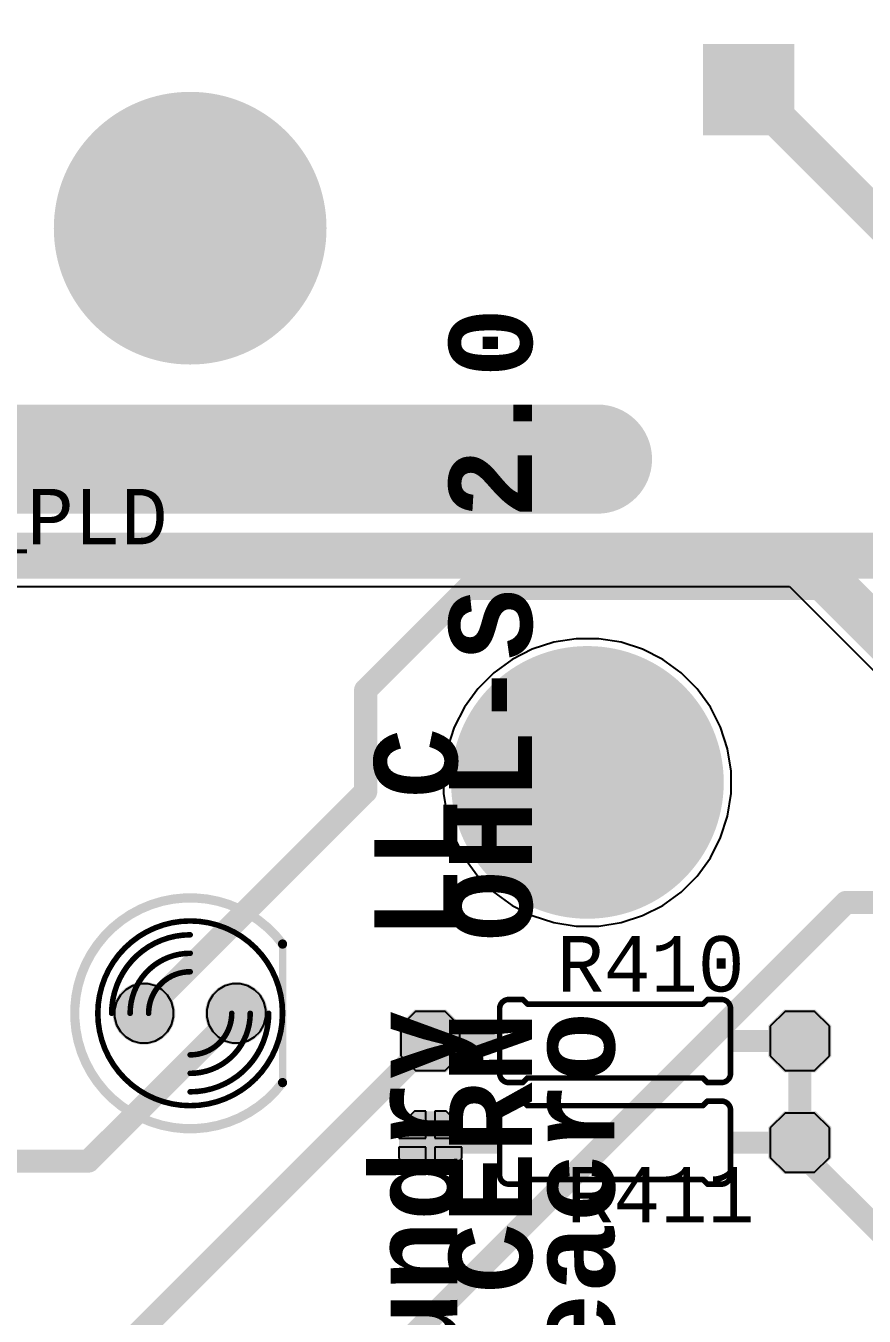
# Model space of a CAD drawing. Header units: inches. Extents: x -0.01 to 8.25, y -0.01 to 4.91.
# Drawn here: x 2.442 to 3.35, y 1.672 to 3.069 of the extents above; entities that cross this region are included whole.
import ezdxf

# ---------------------------------------------------------------- set-up
doc = ezdxf.new("R2010")
doc.units = ezdxf.units.IN
doc.header["$MEASUREMENT"] = 0
for name, color, linetype in [('Bottom Courtyard', 56, 'Continuous'), ('Bottom Layer', 5, 'Continuous'), ('Bottom Solder', 6, 'Continuous'), ('Multi-Layer', 9, 'Continuous'), ('Pad Holes', 156, 'Continuous'), ('Top Layer', 1, 'Continuous'), ('Top Overlay', 2, 'Continuous'), ('Top Solder', 216, 'Continuous')]:
    doc.layers.add(name, color=color, linetype=linetype)
doc.styles.add('Consolas', font='', dxfattribs={"height": 0.2})
doc.styles.add('Consolas_Bold', font='', dxfattribs={"height": 0.2})
doc.styles.get('Consolas').set_extended_font_data('Consolas')
doc.styles.get('Consolas_Bold').set_extended_font_data('Consolas', bold=True)

# ---------------------------------------------------------------- blocks, each defined once
blk = doc.blocks.new('0207_10___C______5')
at = {"layer": 'Bottom Layer'}
for points in [[(-0.188, 0.024), (-0.212, 0.024), (-0.224, 0.012), (-0.224, -0.012), (-0.212, -0.024), (-0.188, -0.024), (-0.176, -0.012), (-0.176, 0.012)], [(0.212, 0.024), (0.188, 0.024), (0.176, 0.012), (0.176, -0.012), (0.188, -0.024), (0.212, -0.024), (0.224, -0.012), (0.224, 0.012)]]:
    blk.add_hatch(color=5, dxfattribs=at).paths.add_polyline_path(points)
at = {"layer": 'Bottom Solder'}
for points in [[(-0.183, 0.034), (-0.217, 0.034), (-0.234, 0.017), (-0.234, -0.017), (-0.217, -0.034), (-0.183, -0.034), (-0.166, -0.017), (-0.166, 0.017)], [(0.217, 0.034), (0.183, 0.034), (0.166, 0.017), (0.166, -0.017), (0.183, -0.034), (0.217, -0.034), (0.234, -0.017), (0.234, 0.017)]]:
    blk.add_hatch(color=6, dxfattribs=at).paths.add_polyline_path(points)
at = {"layer": 'Multi-Layer'}
for points in [[(-0.188, 0.024), (-0.212, 0.024), (-0.224, 0.012), (-0.224, -0.012), (-0.212, -0.024), (-0.188, -0.024), (-0.176, -0.012), (-0.176, 0.012)], [(0.212, 0.024), (0.188, 0.024), (0.176, 0.012), (0.176, -0.012), (0.188, -0.024), (0.212, -0.024), (0.224, -0.012), (0.224, 0.012)]]:
    blk.add_hatch(color=9, dxfattribs=at).paths.add_polyline_path(points)
at = {"layer": 'Pad Holes'}
h = blk.add_hatch(color=7, dxfattribs=at)
edge = h.paths.add_edge_path()
edge.add_arc((-0.2, 0), 0.016, 0, 360)
h = blk.add_hatch(color=7, dxfattribs=at)
edge = h.paths.add_edge_path()
edge.add_arc((0.2, 0), 0.016, 0, 360)
at = {"layer": 'Top Layer'}
for points in [[(-0.188, 0.024), (-0.212, 0.024), (-0.224, 0.012), (-0.224, -0.012), (-0.212, -0.024), (-0.188, -0.024), (-0.176, -0.012), (-0.176, 0.012)], [(0.212, 0.024), (0.188, 0.024), (0.176, 0.012), (0.176, -0.012), (0.188, -0.024), (0.212, -0.024), (0.224, -0.012), (0.224, 0.012)]]:
    blk.add_hatch(color=1, dxfattribs=at).paths.add_polyline_path(points)
at = {"layer": 'Top Overlay'}
for points in [[(-0.159, -0.012), (-0.125, -0.012), (-0.125, 0.012), (-0.159, 0.012)], [(0.125, -0.012), (0.159, -0.012), (0.159, 0.012), (0.125, 0.012)]]:
    blk.add_hatch(color=2, dxfattribs=at).paths.add_polyline_path(points)
at = {"layer": 'Top Solder'}
for points in [[(-0.183, 0.034), (-0.217, 0.034), (-0.234, 0.017), (-0.234, -0.017), (-0.217, -0.034), (-0.183, -0.034), (-0.166, -0.017), (-0.166, 0.017)], [(0.217, 0.034), (0.183, 0.034), (0.166, 0.017), (0.166, -0.017), (0.183, -0.034), (0.217, -0.034), (0.234, -0.017), (0.234, 0.017)]]:
    blk.add_hatch(color=216, dxfattribs=at).paths.add_polyline_path(points)
at = {"layer": 'Bottom Courtyard'}
for points in [[(-0.2, 0, 0.024, 0.024, 0), (-0.16, 0, 0.024, 0.024, 0)], [(0.16, 0, 0.024, 0.024, 0), (0.2, 0, 0.024, 0.024, 0)]]:
    blk.add_lwpolyline(points, format="xyseb", dxfattribs=at)
for points in [[(-0.206, 0, 0.012, 0.012, 1), (-0.194, 0, 0.012, 0.012, 1)], [(-0.166, 0, 0.012, 0.012, 1), (-0.154, 0, 0.012, 0.012, 1)], [(0.154, 0, 0.012, 0.012, 1), (0.166, 0, 0.012, 0.012, 1)], [(0.194, 0, 0.012, 0.012, 1), (0.206, 0, 0.012, 0.012, 1)]]:
    blk.add_lwpolyline(points, format="xyseb", close=True, dxfattribs=at)
at = {"layer": 'Top Overlay'}
for points in [[(-0.125, 0.035, 0.006, 0.006, -0.414214), (-0.115, 0.045, 0.006, 0.006, 0)], [(-0.115, 0.045, 0.006, 0.006, 0), (-0.1, 0.045, 0.006, 0.006, 0)], [(-0.1, 0.045, 0.006, 0.006, 0), (-0.095, 0.04, 0.006, 0.006, 0)], [(-0.095, 0.04, 0.006, 0.006, 0), (0.095, 0.04, 0.006, 0.006, 0)], [(0.095, 0.04, 0.006, 0.006, 0), (0.1, 0.045, 0.006, 0.006, 0)], [(0.1, 0.045, 0.006, 0.006, 0), (0.115, 0.045, 0.006, 0.006, 0)], [(0.115, 0.045, 0.006, 0.006, -0.414214), (0.125, 0.035, 0.006, 0.006, 0)], [(-0.125, -0.035, 0.006, 0.006, 0), (-0.125, 0.035, 0.006, 0.006, 0)], [(0.125, -0.035, 0.006, 0.006, 0), (0.125, 0.035, 0.006, 0.006, 0)], [(-0.115, -0.045, 0.006, 0.006, -0.414214), (-0.125, -0.035, 0.006, 0.006, 0)], [(-0.1, -0.045, 0.006, 0.006, 0), (-0.095, -0.04, 0.006, 0.006, 0)], [(-0.095, -0.04, 0.006, 0.006, 0), (0.095, -0.04, 0.006, 0.006, 0)], [(0.095, -0.04, 0.006, 0.006, 0), (0.1, -0.045, 0.006, 0.006, 0)], [(0.125, -0.035, 0.006, 0.006, -0.414214), (0.115, -0.045, 0.006, 0.006, 0)], [(-0.115, -0.045, 0.006, 0.006, 0), (-0.1, -0.045, 0.006, 0.006, 0)], [(0.1, -0.045, 0.006, 0.006, 0), (0.115, -0.045, 0.006, 0.006, 0)]]:
    blk.add_lwpolyline(points, format="xyseb", dxfattribs=at)
for points in [[(-0.1165, 0.045, 0.003, 0.003, 1), (-0.1135, 0.045, 0.003, 0.003, 1)], [(-0.1165, 0.045, 0.003, 0.003, 1), (-0.1135, 0.045, 0.003, 0.003, 1)], [(-0.1015, 0.045, 0.003, 0.003, 1), (-0.0985, 0.045, 0.003, 0.003, 1)], [(-0.1015, 0.045, 0.003, 0.003, 1), (-0.0985, 0.045, 0.003, 0.003, 1)], [(-0.0965, 0.04, 0.003, 0.003, 1), (-0.0935, 0.04, 0.003, 0.003, 1)], [(-0.0965, 0.04, 0.003, 0.003, 1), (-0.0935, 0.04, 0.003, 0.003, 1)], [(0.0935, 0.04, 0.003, 0.003, 1), (0.0965, 0.04, 0.003, 0.003, 1)], [(0.0935, 0.04, 0.003, 0.003, 1), (0.0965, 0.04, 0.003, 0.003, 1)], [(0.0985, 0.045, 0.003, 0.003, 1), (0.1015, 0.045, 0.003, 0.003, 1)], [(0.0985, 0.045, 0.003, 0.003, 1), (0.1015, 0.045, 0.003, 0.003, 1)], [(0.1135, 0.045, 0.003, 0.003, 1), (0.1165, 0.045, 0.003, 0.003, 1)], [(0.1135, 0.045, 0.003, 0.003, 1), (0.1165, 0.045, 0.003, 0.003, 1)], [(-0.1265, 0.035, 0.003, 0.003, 1), (-0.1235, 0.035, 0.003, 0.003, 1)], [(-0.1265, 0.035, 0.003, 0.003, 1), (-0.1235, 0.035, 0.003, 0.003, 1)], [(0.1235, 0.035, 0.003, 0.003, 1), (0.1265, 0.035, 0.003, 0.003, 1)], [(0.1235, 0.035, 0.003, 0.003, 1), (0.1265, 0.035, 0.003, 0.003, 1)], [(-0.1265, -0.035, 0.003, 0.003, 1), (-0.1235, -0.035, 0.003, 0.003, 1)], [(-0.1265, -0.035, 0.003, 0.003, 1), (-0.1235, -0.035, 0.003, 0.003, 1)], [(-0.0965, -0.04, 0.003, 0.003, 1), (-0.0935, -0.04, 0.003, 0.003, 1)], [(-0.0965, -0.04, 0.003, 0.003, 1), (-0.0935, -0.04, 0.003, 0.003, 1)], [(0.0935, -0.04, 0.003, 0.003, 1), (0.0965, -0.04, 0.003, 0.003, 1)], [(0.0935, -0.04, 0.003, 0.003, 1), (0.0965, -0.04, 0.003, 0.003, 1)], [(0.1235, -0.035, 0.003, 0.003, 1), (0.1265, -0.035, 0.003, 0.003, 1)], [(0.1235, -0.035, 0.003, 0.003, 1), (0.1265, -0.035, 0.003, 0.003, 1)], [(-0.1165, -0.045, 0.003, 0.003, 1), (-0.1135, -0.045, 0.003, 0.003, 1)], [(-0.1165, -0.045, 0.003, 0.003, 1), (-0.1135, -0.045, 0.003, 0.003, 1)], [(-0.1015, -0.045, 0.003, 0.003, 1), (-0.0985, -0.045, 0.003, 0.003, 1)], [(-0.1015, -0.045, 0.003, 0.003, 1), (-0.0985, -0.045, 0.003, 0.003, 1)], [(0.0985, -0.045, 0.003, 0.003, 1), (0.1015, -0.045, 0.003, 0.003, 1)], [(0.0985, -0.045, 0.003, 0.003, 1), (0.1015, -0.045, 0.003, 0.003, 1)], [(0.1135, -0.045, 0.003, 0.003, 1), (0.1165, -0.045, 0.003, 0.003, 1)], [(0.1135, -0.045, 0.003, 0.003, 1), (0.1165, -0.045, 0.003, 0.003, 1)]]:
    blk.add_lwpolyline(points, format="xyseb", close=True, dxfattribs=at)
blk = doc.blocks.new('0207_10_6')
at = {"layer": 'Bottom Layer'}
for points in [[(-0.188, 0.024), (-0.212, 0.024), (-0.224, 0.012), (-0.224, -0.012), (-0.212, -0.024), (-0.188, -0.024), (-0.176, -0.012), (-0.176, 0.012)], [(0.212, 0.024), (0.188, 0.024), (0.176, 0.012), (0.176, -0.012), (0.188, -0.024), (0.212, -0.024), (0.224, -0.012), (0.224, 0.012)]]:
    blk.add_hatch(color=5, dxfattribs=at).paths.add_polyline_path(points)
at = {"layer": 'Bottom Solder'}
for points in [[(-0.183, 0.034), (-0.217, 0.034), (-0.234, 0.017), (-0.234, -0.017), (-0.217, -0.034), (-0.183, -0.034), (-0.166, -0.017), (-0.166, 0.017)], [(0.217, 0.034), (0.183, 0.034), (0.166, 0.017), (0.166, -0.017), (0.183, -0.034), (0.217, -0.034), (0.234, -0.017), (0.234, 0.017)]]:
    blk.add_hatch(color=6, dxfattribs=at).paths.add_polyline_path(points)
at = {"layer": 'Multi-Layer'}
for points in [[(-0.188, 0.024), (-0.212, 0.024), (-0.224, 0.012), (-0.224, -0.012), (-0.212, -0.024), (-0.188, -0.024), (-0.176, -0.012), (-0.176, 0.012)], [(0.212, 0.024), (0.188, 0.024), (0.176, 0.012), (0.176, -0.012), (0.188, -0.024), (0.212, -0.024), (0.224, -0.012), (0.224, 0.012)]]:
    blk.add_hatch(color=9, dxfattribs=at).paths.add_polyline_path(points)
at = {"layer": 'Pad Holes'}
h = blk.add_hatch(color=7, dxfattribs=at)
edge = h.paths.add_edge_path()
edge.add_arc((-0.2, 0), 0.016, 0, 360)
h = blk.add_hatch(color=7, dxfattribs=at)
edge = h.paths.add_edge_path()
edge.add_arc((0.2, 0), 0.016, 0, 360)
at = {"layer": 'Top Layer'}
for points in [[(-0.188, 0.024), (-0.212, 0.024), (-0.224, 0.012), (-0.224, -0.012), (-0.212, -0.024), (-0.188, -0.024), (-0.176, -0.012), (-0.176, 0.012)], [(0.212, 0.024), (0.188, 0.024), (0.176, 0.012), (0.176, -0.012), (0.188, -0.024), (0.212, -0.024), (0.224, -0.012), (0.224, 0.012)]]:
    blk.add_hatch(color=1, dxfattribs=at).paths.add_polyline_path(points)
at = {"layer": 'Top Overlay'}
for points in [[(-0.159, -0.012), (-0.125, -0.012), (-0.125, 0.012), (-0.159, 0.012)], [(0.125, -0.012), (0.159, -0.012), (0.159, 0.012), (0.125, 0.012)]]:
    blk.add_hatch(color=2, dxfattribs=at).paths.add_polyline_path(points)
at = {"layer": 'Top Solder'}
for points in [[(-0.183, 0.034), (-0.217, 0.034), (-0.234, 0.017), (-0.234, -0.017), (-0.217, -0.034), (-0.183, -0.034), (-0.166, -0.017), (-0.166, 0.017)], [(0.217, 0.034), (0.183, 0.034), (0.166, 0.017), (0.166, -0.017), (0.183, -0.034), (0.217, -0.034), (0.234, -0.017), (0.234, 0.017)]]:
    blk.add_hatch(color=216, dxfattribs=at).paths.add_polyline_path(points)
at = {"layer": 'Bottom Courtyard'}
for points in [[(-0.2, 0, 0.024, 0.024, 0), (-0.16, 0, 0.024, 0.024, 0)], [(0.16, 0, 0.024, 0.024, 0), (0.2, 0, 0.024, 0.024, 0)]]:
    blk.add_lwpolyline(points, format="xyseb", dxfattribs=at)
for points in [[(-0.206, 0, 0.012, 0.012, 1), (-0.194, 0, 0.012, 0.012, 1)], [(-0.166, 0, 0.012, 0.012, 1), (-0.154, 0, 0.012, 0.012, 1)], [(0.154, 0, 0.012, 0.012, 1), (0.166, 0, 0.012, 0.012, 1)], [(0.194, 0, 0.012, 0.012, 1), (0.206, 0, 0.012, 0.012, 1)]]:
    blk.add_lwpolyline(points, format="xyseb", close=True, dxfattribs=at)
at = {"layer": 'Top Overlay'}
for points in [[(-0.125, 0.035, 0.006, 0.006, -0.414214), (-0.115, 0.045, 0.006, 0.006, 0)], [(-0.115, 0.045, 0.006, 0.006, 0), (-0.1, 0.045, 0.006, 0.006, 0)], [(-0.1, 0.045, 0.006, 0.006, 0), (-0.095, 0.04, 0.006, 0.006, 0)], [(-0.095, 0.04, 0.006, 0.006, 0), (0.095, 0.04, 0.006, 0.006, 0)], [(0.095, 0.04, 0.006, 0.006, 0), (0.1, 0.045, 0.006, 0.006, 0)], [(0.1, 0.045, 0.006, 0.006, 0), (0.115, 0.045, 0.006, 0.006, 0)], [(0.115, 0.045, 0.006, 0.006, -0.414214), (0.125, 0.035, 0.006, 0.006, 0)], [(-0.125, -0.035, 0.006, 0.006, 0), (-0.125, 0.035, 0.006, 0.006, 0)], [(0.125, -0.035, 0.006, 0.006, 0), (0.125, 0.035, 0.006, 0.006, 0)], [(-0.115, -0.045, 0.006, 0.006, -0.414214), (-0.125, -0.035, 0.006, 0.006, 0)], [(-0.1, -0.045, 0.006, 0.006, 0), (-0.095, -0.04, 0.006, 0.006, 0)], [(-0.095, -0.04, 0.006, 0.006, 0), (0.095, -0.04, 0.006, 0.006, 0)], [(0.095, -0.04, 0.006, 0.006, 0), (0.1, -0.045, 0.006, 0.006, 0)], [(0.125, -0.035, 0.006, 0.006, -0.414214), (0.115, -0.045, 0.006, 0.006, 0)], [(-0.115, -0.045, 0.006, 0.006, 0), (-0.1, -0.045, 0.006, 0.006, 0)], [(0.1, -0.045, 0.006, 0.006, 0), (0.115, -0.045, 0.006, 0.006, 0)]]:
    blk.add_lwpolyline(points, format="xyseb", dxfattribs=at)
for points in [[(-0.1165, 0.045, 0.003, 0.003, 1), (-0.1135, 0.045, 0.003, 0.003, 1)], [(-0.1165, 0.045, 0.003, 0.003, 1), (-0.1135, 0.045, 0.003, 0.003, 1)], [(-0.1015, 0.045, 0.003, 0.003, 1), (-0.0985, 0.045, 0.003, 0.003, 1)], [(-0.1015, 0.045, 0.003, 0.003, 1), (-0.0985, 0.045, 0.003, 0.003, 1)], [(-0.0965, 0.04, 0.003, 0.003, 1), (-0.0935, 0.04, 0.003, 0.003, 1)], [(-0.0965, 0.04, 0.003, 0.003, 1), (-0.0935, 0.04, 0.003, 0.003, 1)], [(0.0935, 0.04, 0.003, 0.003, 1), (0.0965, 0.04, 0.003, 0.003, 1)], [(0.0935, 0.04, 0.003, 0.003, 1), (0.0965, 0.04, 0.003, 0.003, 1)], [(0.0985, 0.045, 0.003, 0.003, 1), (0.1015, 0.045, 0.003, 0.003, 1)], [(0.0985, 0.045, 0.003, 0.003, 1), (0.1015, 0.045, 0.003, 0.003, 1)], [(0.1135, 0.045, 0.003, 0.003, 1), (0.1165, 0.045, 0.003, 0.003, 1)], [(0.1135, 0.045, 0.003, 0.003, 1), (0.1165, 0.045, 0.003, 0.003, 1)], [(-0.1265, 0.035, 0.003, 0.003, 1), (-0.1235, 0.035, 0.003, 0.003, 1)], [(-0.1265, 0.035, 0.003, 0.003, 1), (-0.1235, 0.035, 0.003, 0.003, 1)], [(0.1235, 0.035, 0.003, 0.003, 1), (0.1265, 0.035, 0.003, 0.003, 1)], [(0.1235, 0.035, 0.003, 0.003, 1), (0.1265, 0.035, 0.003, 0.003, 1)], [(-0.1265, -0.035, 0.003, 0.003, 1), (-0.1235, -0.035, 0.003, 0.003, 1)], [(-0.1265, -0.035, 0.003, 0.003, 1), (-0.1235, -0.035, 0.003, 0.003, 1)], [(-0.0965, -0.04, 0.003, 0.003, 1), (-0.0935, -0.04, 0.003, 0.003, 1)], [(-0.0965, -0.04, 0.003, 0.003, 1), (-0.0935, -0.04, 0.003, 0.003, 1)], [(0.0935, -0.04, 0.003, 0.003, 1), (0.0965, -0.04, 0.003, 0.003, 1)], [(0.0935, -0.04, 0.003, 0.003, 1), (0.0965, -0.04, 0.003, 0.003, 1)], [(0.1235, -0.035, 0.003, 0.003, 1), (0.1265, -0.035, 0.003, 0.003, 1)], [(0.1235, -0.035, 0.003, 0.003, 1), (0.1265, -0.035, 0.003, 0.003, 1)], [(-0.1165, -0.045, 0.003, 0.003, 1), (-0.1135, -0.045, 0.003, 0.003, 1)], [(-0.1165, -0.045, 0.003, 0.003, 1), (-0.1135, -0.045, 0.003, 0.003, 1)], [(-0.1015, -0.045, 0.003, 0.003, 1), (-0.0985, -0.045, 0.003, 0.003, 1)], [(-0.1015, -0.045, 0.003, 0.003, 1), (-0.0985, -0.045, 0.003, 0.003, 1)], [(0.0985, -0.045, 0.003, 0.003, 1), (0.1015, -0.045, 0.003, 0.003, 1)], [(0.0985, -0.045, 0.003, 0.003, 1), (0.1015, -0.045, 0.003, 0.003, 1)], [(0.1135, -0.045, 0.003, 0.003, 1), (0.1165, -0.045, 0.003, 0.003, 1)], [(0.1135, -0.045, 0.003, 0.003, 1), (0.1165, -0.045, 0.003, 0.003, 1)]]:
    blk.add_lwpolyline(points, format="xyseb", close=True, dxfattribs=at)
blk = doc.blocks.new('LED5MM_48')
at = {"layer": 'Bottom Layer'}
h = blk.add_hatch(color=5, dxfattribs=at)
edge = h.paths.add_edge_path()
edge.add_arc((-0.05, 0), 0.024, 0, 360)
h = blk.add_hatch(color=5, dxfattribs=at)
edge = h.paths.add_edge_path()
edge.add_arc((0.05, 0), 0.024, 0, 360)
at = {"layer": 'Bottom Solder'}
h = blk.add_hatch(color=6, dxfattribs=at)
edge = h.paths.add_edge_path()
edge.add_arc((-0.05, 0), 0.034, 0, 360)
h = blk.add_hatch(color=6, dxfattribs=at)
edge = h.paths.add_edge_path()
edge.add_arc((0.05, 0), 0.034, 0, 360)
at = {"layer": 'Multi-Layer'}
h = blk.add_hatch(color=9, dxfattribs=at)
edge = h.paths.add_edge_path()
edge.add_arc((-0.05, 0), 0.024, 0, 360)
h = blk.add_hatch(color=9, dxfattribs=at)
edge = h.paths.add_edge_path()
edge.add_arc((0.05, 0), 0.024, 0, 360)
at = {"layer": 'Pad Holes'}
h = blk.add_hatch(color=7, dxfattribs=at)
edge = h.paths.add_edge_path()
edge.add_arc((-0.05, 0), 0.016, 0, 360)
h = blk.add_hatch(color=7, dxfattribs=at)
edge = h.paths.add_edge_path()
edge.add_arc((0.05, 0), 0.016, 0, 360)
at = {"layer": 'Top Layer'}
h = blk.add_hatch(color=1, dxfattribs=at)
edge = h.paths.add_edge_path()
edge.add_arc((-0.05, 0), 0.024, 0, 360)
h = blk.add_hatch(color=1, dxfattribs=at)
edge = h.paths.add_edge_path()
edge.add_arc((0.05, 0), 0.024, 0, 360)
at = {"layer": 'Top Solder'}
h = blk.add_hatch(color=216, dxfattribs=at)
edge = h.paths.add_edge_path()
edge.add_arc((-0.05, 0), 0.034, 0, 360)
h = blk.add_hatch(color=216, dxfattribs=at)
edge = h.paths.add_edge_path()
edge.add_arc((0.05, 0), 0.034, 0, 360)
at = {"layer": 'Bottom Courtyard'}
for points in [[(-0.085, 0, 0.006, 0.006, -0.414214), (0, 0.085, 0.006, 0.006, 0)], [(-0.065, 0, 0.006, 0.006, -0.414214), (0, 0.065, 0.006, 0.006, 0)], [(-0.045, 0, 0.006, 0.006, -0.414214), (0, 0.045, 0.006, 0.006, 0)], [(0.045, 0, 0.006, 0.006, -0.414214), (0, -0.045, 0.006, 0.006, 0)], [(0.065, 0, 0.006, 0.006, -0.414214), (0, -0.065, 0.006, 0.006, 0)], [(0.085, 0, 0.006, 0.006, -0.414214), (0, -0.085, 0.006, 0.006, 0)]]:
    blk.add_lwpolyline(points, format="xyseb", dxfattribs=at)
for points in [[(-0.0015, 0.085, 0.003, 0.003, 1), (0.0015, 0.085, 0.003, 0.003, 1)], [(-0.0015, 0.065, 0.003, 0.003, 1), (0.0015, 0.065, 0.003, 0.003, 1)], [(-0.0015, 0.045, 0.003, 0.003, 1), (0.0015, 0.045, 0.003, 0.003, 1)], [(-0.0865, 0, 0.003, 0.003, 1), (-0.0835, 0, 0.003, 0.003, 1)], [(-0.0665, 0, 0.003, 0.003, 1), (-0.0635, 0, 0.003, 0.003, 1)], [(-0.0465, 0, 0.003, 0.003, 1), (-0.0435, 0, 0.003, 0.003, 1)], [(0.0435, 0, 0.003, 0.003, 1), (0.0465, 0, 0.003, 0.003, 1)], [(0.0635, 0, 0.003, 0.003, 1), (0.0665, 0, 0.003, 0.003, 1)], [(0.0835, 0, 0.003, 0.003, 1), (0.0865, 0, 0.003, 0.003, 1)], [(-0.0015, -0.045, 0.003, 0.003, 1), (0.0015, -0.045, 0.003, 0.003, 1)], [(-0.0015, -0.065, 0.003, 0.003, 1), (0.0015, -0.065, 0.003, 0.003, 1)], [(-0.0015, -0.085, 0.003, 0.003, 1), (0.0015, -0.085, 0.003, 0.003, 1)]]:
    blk.add_lwpolyline(points, format="xyseb", close=True, dxfattribs=at)
at = {"layer": 'Top Overlay'}
for points in [[(0.1, -0.075, 0.01, 0.01, -3), (0.1, 0.075, 0.01, 0.01, 0)], [(0.1, -0.075, 0.008, 0.008, 0), (0.1, 0.075, 0.008, 0.008, 0)]]:
    blk.add_lwpolyline(points, format="xyseb", dxfattribs=at)
for points in [[(0.1, 0, 0.006, 0.006, 1), (-0.1, 0, 0.006, 0.006, 1)], [(0.0975, 0.075, 0.005, 0.005, 1), (0.1025, 0.075, 0.005, 0.005, 1)], [(0.098, 0.075, 0.004, 0.004, 1), (0.102, 0.075, 0.004, 0.004, 1)], [(-0.1015, 0, 0.003, 0.003, 1), (-0.0985, 0, 0.003, 0.003, 1)], [(0.0985, 0, 0.003, 0.003, 1), (0.1015, 0, 0.003, 0.003, 1)], [(0.0975, -0.075, 0.005, 0.005, 1), (0.1025, -0.075, 0.005, 0.005, 1)], [(0.098, -0.075, 0.004, 0.004, 1), (0.102, -0.075, 0.004, 0.004, 1)]]:
    blk.add_lwpolyline(points, format="xyseb", close=True, dxfattribs=at)
blk = doc.blocks.new('G5RL_1A4_E_TV8_63')
at = {"layer": 'Bottom Layer'}
for points in [[(-0.0394, 0.0394), (0.0394, 0.0394), (0.0394, -0.0394), (-0.0394, -0.0394)], [(0.748, 0.0394), (0.8268, 0.0394), (0.8268, -0.0394), (0.748, -0.0394)], [(0.9449, 0.0394), (1.0236, 0.0394), (1.0236, -0.0394), (0.9449, -0.0394)], [(-0.0394, -0.2559), (0.0394, -0.2559), (0.0394, -0.3346), (-0.0394, -0.3346)], [(0.748, -0.2559), (0.8268, -0.2559), (0.8268, -0.3346), (0.748, -0.3346)], [(0.9449, -0.2559), (1.0236, -0.2559), (1.0236, -0.3346), (0.9449, -0.3346)]]:
    blk.add_hatch(color=5, dxfattribs=at).paths.add_polyline_path(points)
at = {"layer": 'Bottom Solder'}
for points in [[(-0.0494, 0.0494), (0.0494, 0.0494), (0.0494, -0.0494), (-0.0494, -0.0494)], [(0.738, 0.0494), (0.8368, 0.0494), (0.8368, -0.0494), (0.738, -0.0494)], [(0.9349, 0.0494), (1.0336, 0.0494), (1.0336, -0.0494), (0.9349, -0.0494)], [(-0.0494, -0.2459), (0.0494, -0.2459), (0.0494, -0.3446), (-0.0494, -0.3446)], [(0.738, -0.2459), (0.8368, -0.2459), (0.8368, -0.3446), (0.738, -0.3446)], [(0.9349, -0.2459), (1.0336, -0.2459), (1.0336, -0.3446), (0.9349, -0.3446)]]:
    blk.add_hatch(color=6, dxfattribs=at).paths.add_polyline_path(points)
at = {"layer": 'Multi-Layer'}
for points in [[(-0.0394, 0.0394), (0.0394, 0.0394), (0.0394, -0.0394), (-0.0394, -0.0394)], [(0.748, 0.0394), (0.8268, 0.0394), (0.8268, -0.0394), (0.748, -0.0394)], [(0.9449, 0.0394), (1.0236, 0.0394), (1.0236, -0.0394), (0.9449, -0.0394)], [(-0.0394, -0.2559), (0.0394, -0.2559), (0.0394, -0.3346), (-0.0394, -0.3346)], [(0.748, -0.2559), (0.8268, -0.2559), (0.8268, -0.3346), (0.748, -0.3346)], [(0.9449, -0.2559), (1.0236, -0.2559), (1.0236, -0.3346), (0.9449, -0.3346)]]:
    blk.add_hatch(color=9, dxfattribs=at).paths.add_polyline_path(points)
at = {"layer": 'Pad Holes'}
h = blk.add_hatch(color=7, dxfattribs=at)
edge = h.paths.add_edge_path()
edge.add_arc((0, 0), 0.0256, 0, 360)
h = blk.add_hatch(color=7, dxfattribs=at)
edge = h.paths.add_edge_path()
edge.add_arc((0.7874, 0), 0.0256, 0, 360)
h = blk.add_hatch(color=7, dxfattribs=at)
edge = h.paths.add_edge_path()
edge.add_arc((0.9843, 0), 0.0256, 0, 360)
h = blk.add_hatch(color=7, dxfattribs=at)
edge = h.paths.add_edge_path()
edge.add_arc((0, -0.2953), 0.0256, 0, 360)
h = blk.add_hatch(color=7, dxfattribs=at)
edge = h.paths.add_edge_path()
edge.add_arc((0.7874, -0.2953), 0.0256, 0, 360)
h = blk.add_hatch(color=7, dxfattribs=at)
edge = h.paths.add_edge_path()
edge.add_arc((0.9843, -0.2953), 0.0256, 0, 360)
at = {"layer": 'Top Layer'}
for points in [[(-0.0394, 0.0394), (0.0394, 0.0394), (0.0394, -0.0394), (-0.0394, -0.0394)], [(0.748, 0.0394), (0.8268, 0.0394), (0.8268, -0.0394), (0.748, -0.0394)], [(0.9449, 0.0394), (1.0236, 0.0394), (1.0236, -0.0394), (0.9449, -0.0394)], [(-0.0394, -0.2559), (0.0394, -0.2559), (0.0394, -0.3346), (-0.0394, -0.3346)], [(0.748, -0.2559), (0.8268, -0.2559), (0.8268, -0.3346), (0.748, -0.3346)], [(0.9449, -0.2559), (1.0236, -0.2559), (1.0236, -0.3346), (0.9449, -0.3346)]]:
    blk.add_hatch(color=1, dxfattribs=at).paths.add_polyline_path(points)
at = {"layer": 'Top Solder'}
for points in [[(-0.0494, 0.0494), (0.0494, 0.0494), (0.0494, -0.0494), (-0.0494, -0.0494)], [(0.738, 0.0494), (0.8368, 0.0494), (0.8368, -0.0494), (0.738, -0.0494)], [(0.9349, 0.0494), (1.0336, 0.0494), (1.0336, -0.0494), (0.9349, -0.0494)], [(-0.0494, -0.2459), (0.0494, -0.2459), (0.0494, -0.3446), (-0.0494, -0.3446)], [(0.738, -0.2459), (0.8368, -0.2459), (0.8368, -0.3446), (0.738, -0.3446)], [(0.9349, -0.2459), (1.0336, -0.2459), (1.0336, -0.3446), (0.9349, -0.3446)]]:
    blk.add_hatch(color=216, dxfattribs=at).paths.add_polyline_path(points)

msp = doc.modelspace()

# ---------------------------------------------------------------- hatches: boundary and pattern name
at = {"layer": 'Bottom Solder'}
for points in [[(2.625, 2.86), (2.615, 2.86), (2.61, 2.855), (2.61, 2.845), (2.615, 2.84), (2.625, 2.84), (2.63, 2.845), (2.63, 2.855)], [(2.625, 2.61), (2.615, 2.61), (2.61, 2.605), (2.61, 2.595), (2.615, 2.59), (2.625, 2.59), (2.63, 2.595), (2.63, 2.605)], [(3.055, 2.26), (3.045, 2.26), (3.04, 2.255), (3.04, 2.245), (3.045, 2.24), (3.055, 2.24), (3.06, 2.245), (3.06, 2.255)]]:
    msp.add_hatch(color=6, dxfattribs=at).paths.add_polyline_path(points)
at = {"layer": 'Pad Holes'}
h = msp.add_hatch(color=7, dxfattribs=at)
edge = h.paths.add_edge_path()
edge.add_arc((2.62, 2.85), 0.1476, 0, 360)
h = msp.add_hatch(color=7, dxfattribs=at)
edge = h.paths.add_edge_path()
edge.add_arc((2.1791, 2.6), 0.0591, 90, 270)
edge.add_line((2.1791, 2.5409), (3.0609, 2.5409))
edge.add_arc((3.0609, 2.6), 0.0591, 270, 450)
edge.add_line((3.0609, 2.6591), (2.1791, 2.6591))
h = msp.add_hatch(color=7, dxfattribs=at)
edge = h.paths.add_edge_path()
edge.add_arc((3.05, 2.25), 0.1476, 0, 360)
at = {"layer": 'Top Solder'}
for points in [[(2.625, 2.86), (2.615, 2.86), (2.61, 2.855), (2.61, 2.845), (2.615, 2.84), (2.625, 2.84), (2.63, 2.845), (2.63, 2.855)], [(2.625, 2.61), (2.615, 2.61), (2.61, 2.605), (2.61, 2.595), (2.615, 2.59), (2.625, 2.59), (2.63, 2.595), (2.63, 2.605)], [(3.055, 2.26), (3.045, 2.26), (3.04, 2.255), (3.04, 2.245), (3.045, 2.24), (3.055, 2.24), (3.06, 2.245), (3.06, 2.255)]]:
    msp.add_hatch(color=216, dxfattribs=at).paths.add_polyline_path(points)

# ---------------------------------------------------------------- linework, layer by layer
at = {"layer": 'Bottom Layer'}
for p, q in [((2.2959, 2.4622), (3.2689, 2.4622)), ((3.2689, 2.4622), (3.3681, 2.3629)), ((3.0378, 2.4056), (3.0136, 2.4018)), ((3.0622, 2.4056), (3.0378, 2.4056)), ((3.0864, 2.4018), (3.0622, 2.4056)), ((2.9903, 2.3942), (2.9684, 2.3831)), ((3.0136, 2.4018), (2.9903, 2.3942)), ((3.1097, 2.3942), (3.0864, 2.4018)), ((3.1316, 2.3831), (3.1097, 2.3942)), ((2.9684, 2.3831), (2.9486, 2.3687)), ((3.1514, 2.3687), (3.1316, 2.3831)), ((2.9486, 2.3687), (2.9313, 2.3514)), ((3.1687, 2.3514), (3.1514, 2.3687)), ((2.9313, 2.3514), (2.9169, 2.3316)), ((3.1831, 2.3316), (3.1687, 2.3514)), ((2.9169, 2.3316), (2.9058, 2.3097)), ((3.1942, 2.3097), (3.1831, 2.3316)), ((2.9058, 2.3097), (2.8982, 2.2864)), ((3.2018, 2.2864), (3.1942, 2.3097)), ((2.8982, 2.2864), (2.8944, 2.2622)), ((3.2056, 2.2622), (3.2018, 2.2864)), ((2.8944, 2.2622), (2.8944, 2.2378)), ((3.2056, 2.2378), (3.2056, 2.2622)), ((2.8944, 2.2378), (2.8982, 2.2136)), ((3.2018, 2.2136), (3.2056, 2.2378)), ((2.8982, 2.2136), (2.9058, 2.1903)), ((3.1942, 2.1903), (3.2018, 2.2136)), ((2.9058, 2.1903), (2.9169, 2.1684)), ((3.1831, 2.1684), (3.1942, 2.1903)), ((2.9169, 2.1684), (2.9313, 2.1486)), ((3.1687, 2.1486), (3.1831, 2.1684)), ((2.9313, 2.1486), (2.9486, 2.1313)), ((3.1514, 2.1313), (3.1687, 2.1486)), ((2.9486, 2.1313), (2.9684, 2.1169)), ((3.1316, 2.1169), (3.1514, 2.1313)), ((2.9684, 2.1169), (2.9903, 2.1058)), ((3.1097, 2.1058), (3.1316, 2.1169)), ((2.9903, 2.1058), (3.0136, 2.0982)), ((3.0136, 2.0982), (3.0378, 2.0944)), ((3.0622, 2.0944), (3.0864, 2.0982)), ((3.0864, 2.0982), (3.1097, 2.1058)), ((3.0378, 2.0944), (3.0622, 2.0944)), ((2.5576, 2.0298), (2.5504, 2.0256)), ((2.5658, 2.032), (2.5576, 2.0298)), ((2.5742, 2.032), (2.5658, 2.032)), ((2.5824, 2.0298), (2.5742, 2.032)), ((2.5896, 2.0256), (2.5824, 2.0298)), ((2.6576, 2.0298), (2.6504, 2.0256)), ((2.6658, 2.032), (2.6576, 2.0298)), ((2.6742, 2.032), (2.6658, 2.032)), ((2.6824, 2.0298), (2.6742, 2.032)), ((2.6896, 2.0256), (2.6824, 2.0298)), ((2.5402, 2.0124), (2.538, 2.0042)), ((2.5444, 2.0196), (2.5402, 2.0124)), ((2.5504, 2.0256), (2.5444, 2.0196)), ((2.5956, 2.0196), (2.5896, 2.0256)), ((2.5998, 2.0124), (2.5956, 2.0196)), ((2.602, 2.0042), (2.5998, 2.0124)), ((2.6402, 2.0124), (2.638, 2.0042)), ((2.6444, 2.0196), (2.6402, 2.0124)), ((2.6504, 2.0256), (2.6444, 2.0196)), ((2.6956, 2.0196), (2.6896, 2.0256)), ((2.6998, 2.0124), (2.6956, 2.0196)), ((2.702, 2.0042), (2.6998, 2.0124)), ((2.538, 2.0042), (2.538, 1.9958)), ((2.602, 1.9958), (2.602, 2.0042)), ((2.638, 2.0042), (2.638, 1.9958)), ((2.702, 1.9958), (2.702, 2.0042)), ((2.864, 2.002), (2.848, 1.986)), ((2.896, 2.002), (2.864, 2.002)), ((2.912, 1.986), (2.896, 2.002)), ((3.264, 2.002), (3.248, 1.986)), ((3.296, 2.002), (3.264, 2.002)), ((3.312, 1.986), (3.296, 2.002)), ((2.538, 1.9958), (2.5402, 1.9876)), ((2.5402, 1.9876), (2.5444, 1.9804)), ((2.5956, 1.9804), (2.5998, 1.9876)), ((2.5998, 1.9876), (2.602, 1.9958)), ((2.638, 1.9958), (2.6402, 1.9876)), ((2.6402, 1.9876), (2.6444, 1.9804)), ((2.6956, 1.9804), (2.6998, 1.9876)), ((2.6998, 1.9876), (2.702, 1.9958)), ((2.848, 1.986), (2.848, 1.954)), ((2.912, 1.954), (2.912, 1.986)), ((3.248, 1.986), (3.248, 1.954)), ((3.312, 1.954), (3.312, 1.986)), ((2.5444, 1.9804), (2.5504, 1.9744)), ((2.5504, 1.9744), (2.5576, 1.9702)), ((2.5576, 1.9702), (2.5658, 1.968)), ((2.5742, 1.968), (2.5824, 1.9702)), ((2.5824, 1.9702), (2.5896, 1.9744)), ((2.5896, 1.9744), (2.5956, 1.9804)), ((2.6444, 1.9804), (2.6504, 1.9744)), ((2.6504, 1.9744), (2.6576, 1.9702)), ((2.6576, 1.9702), (2.6658, 1.968)), ((2.6742, 1.968), (2.6824, 1.9702)), ((2.6824, 1.9702), (2.6896, 1.9744)), ((2.6896, 1.9744), (2.6956, 1.9804)), ((2.5658, 1.968), (2.5742, 1.968)), ((2.6658, 1.968), (2.6742, 1.968)), ((2.848, 1.954), (2.864, 1.938)), ((2.896, 1.938), (2.912, 1.954)), ((3.248, 1.954), (3.264, 1.938)), ((3.296, 1.938), (3.312, 1.954)), ((2.864, 1.938), (2.896, 1.938)), ((3.264, 1.938), (3.296, 1.938)), ((2.863, 1.894), (2.846, 1.877)), ((2.875, 1.894), (2.863, 1.894)), ((2.875, 1.865), (2.875, 1.894)), ((2.897, 1.894), (2.885, 1.894)), ((2.885, 1.894), (2.885, 1.865)), ((2.914, 1.877), (2.897, 1.894)), ((3.264, 1.892), (3.248, 1.876)), ((3.296, 1.892), (3.264, 1.892)), ((3.312, 1.876), (3.296, 1.892)), ((2.846, 1.877), (2.846, 1.865)), ((2.914, 1.865), (2.914, 1.877)), ((3.248, 1.876), (3.248, 1.844)), ((3.312, 1.844), (3.312, 1.876)), ((2.846, 1.865), (2.875, 1.865)), ((2.885, 1.865), (2.914, 1.865)), ((2.875, 1.855), (2.846, 1.855)), ((2.846, 1.855), (2.846, 1.843)), ((2.875, 1.826), (2.875, 1.855)), ((2.914, 1.855), (2.885, 1.855)), ((2.885, 1.855), (2.885, 1.826)), ((2.914, 1.843), (2.914, 1.855)), ((2.846, 1.843), (2.863, 1.826)), ((2.897, 1.826), (2.914, 1.843)), ((3.248, 1.844), (3.264, 1.828)), ((3.296, 1.828), (3.312, 1.844)), ((2.863, 1.826), (2.875, 1.826)), ((2.885, 1.826), (2.897, 1.826)), ((3.264, 1.828), (3.296, 1.828))]:
    msp.add_line(p, q, dxfattribs=at)
for points in [[(2.0474, 2.4955, 0.05, 0.05, 0), (3.2827, 2.4955, 0.05, 0.05, 0)], [(3.2827, 2.4955, 0.05, 0.05, 0), (4.8296, 2.4955, 0.05, 0.05, 0)], [(3.2827, 2.4955, 0.05, 0.05, 0), (3.4081, 2.37, 0.05, 0.05, 0)]]:
    msp.add_lwpolyline(points, format="xyseb", dxfattribs=at)
msp.add_lwpolyline([(3.2702, 2.4955, 0.025, 0.025, 1), (3.2952, 2.4955, 0.025, 0.025, 1)], format="xyseb", close=True, dxfattribs=at)
msp.add_lwpolyline([(3.2702, 2.4955, 0.025, 0.025, 1), (3.2952, 2.4955, 0.025, 0.025, 1)], format="xyseb", close=True, dxfattribs=at)
msp.add_lwpolyline([(3.2702, 2.4955, 0.025, 0.025, 1), (3.2952, 2.4955, 0.025, 0.025, 1)], format="xyseb", close=True, dxfattribs=at)
at = {"layer": 'Top Layer'}
for points in [[(3.2247, 3, 0.04, 0.04, 0), (3.4081, 2.8166, 0.04, 0.04, 0)], [(2.81, 2.35, 0.025, 0.025, 0), (2.92, 2.46, 0.025, 0.025, 0)], [(2.92, 2.46, 0.025, 0.025, 0), (3.3181, 2.46, 0.025, 0.025, 0)], [(3.3181, 2.46, 0.025, 0.025, 0), (3.4081, 2.37, 0.025, 0.025, 0)], [(2.81, 2.24, 0.025, 0.025, 0), (2.81, 2.35, 0.025, 0.025, 0)], [(2.57, 2, 0.025, 0.025, 0), (2.81, 2.24, 0.025, 0.025, 0)], [(2.825, 1.615, 0.025, 0.025, 0), (3.33, 2.12, 0.025, 0.025, 0)], [(3.33, 2.12, 0.025, 0.025, 0), (3.44, 2.12, 0.025, 0.025, 0)], [(2.51, 1.84, 0.025, 0.025, 0), (2.67, 2, 0.025, 0.025, 0)], [(2.5636, 1.6536, 0.025, 0.025, 0), (2.88, 1.97, 0.025, 0.025, 0)], [(3.28, 1.86, 0.025, 0.025, 0), (3.28, 1.97, 0.025, 0.025, 0)], [(3.275, 1.855, 0.025, 0.025, 0), (3.43, 1.7, 0.025, 0.025, 0)], [(2.106, 1.84, 0.025, 0.025, 0), (2.51, 1.84, 0.025, 0.025, 0)]]:
    msp.add_lwpolyline(points, format="xyseb", dxfattribs=at)
for points in [[(3.2147, 3, 0.02, 0.02, 1), (3.2347, 3, 0.02, 0.02, 1)], [(2.9137, 2.46, 0.0125, 0.0125, 1), (2.9263, 2.46, 0.0125, 0.0125, 1)], [(2.9137, 2.46, 0.0125, 0.0125, 1), (2.9263, 2.46, 0.0125, 0.0125, 1)], [(3.3119, 2.46, 0.0125, 0.0125, 1), (3.3244, 2.46, 0.0125, 0.0125, 1)], [(3.3119, 2.46, 0.0125, 0.0125, 1), (3.3244, 2.46, 0.0125, 0.0125, 1)], [(2.8037, 2.35, 0.0125, 0.0125, 1), (2.8163, 2.35, 0.0125, 0.0125, 1)], [(2.8037, 2.35, 0.0125, 0.0125, 1), (2.8163, 2.35, 0.0125, 0.0125, 1)], [(2.8037, 2.24, 0.0125, 0.0125, 1), (2.8163, 2.24, 0.0125, 0.0125, 1)], [(2.8037, 2.24, 0.0125, 0.0125, 1), (2.8163, 2.24, 0.0125, 0.0125, 1)], [(3.3237, 2.12, 0.0125, 0.0125, 1), (3.3363, 2.12, 0.0125, 0.0125, 1)], [(3.3237, 2.12, 0.0125, 0.0125, 1), (3.3363, 2.12, 0.0125, 0.0125, 1)], [(2.5638, 2, 0.0125, 0.0125, 1), (2.5762, 2, 0.0125, 0.0125, 1)], [(2.6637, 2, 0.0125, 0.0125, 1), (2.6763, 2, 0.0125, 0.0125, 1)], [(2.8737, 1.97, 0.0125, 0.0125, 1), (2.8862, 1.97, 0.0125, 0.0125, 1)], [(3.2738, 1.97, 0.0125, 0.0125, 1), (3.2862, 1.97, 0.0125, 0.0125, 1)], [(3.2738, 1.86, 0.0125, 0.0125, 1), (3.2862, 1.86, 0.0125, 0.0125, 1)], [(3.2687, 1.855, 0.0125, 0.0125, 1), (3.2812, 1.855, 0.0125, 0.0125, 1)], [(2.5038, 1.84, 0.0125, 0.0125, 1), (2.5162, 1.84, 0.0125, 0.0125, 1)], [(2.5038, 1.84, 0.0125, 0.0125, 1), (2.5162, 1.84, 0.0125, 0.0125, 1)]]:
    msp.add_lwpolyline(points, format="xyseb", close=True, dxfattribs=at)

# ---------------------------------------------------------------- block references
at = {"rotation": 90}
msp.add_blockref('G5RL_1A4_E_TV8_63', (3.2247, 3), dxfattribs=at)
for name, p in [('LED5MM_48', (2.62, 2)), ('0207_10_6', (3.08, 1.97)), ('0207_10___C______5', (3.08, 1.86))]:
    msp.add_blockref(name, p)

# ---------------------------------------------------------------- texts
at = {"layer": 'Top Overlay', "style": 'Consolas_Bold'}
for s, p in [('Open Hardware, CERN OHL-S 2.0 ', (2.9901, 0.5528)), ('© 2023 StackFoundry LLC', (2.9092, 0.555)), ('github.com/blueacro', (3.0793, 0.5528))]:
    msp.add_text(s, height=0.09, rotation=90, dxfattribs=at).set_placement(p)
at = {"layer": 'Top Overlay', "style": 'Consolas'}
for s, p in [('Q200_PLD', (2.189, 2.5078)), ('R410', (3.0169, 2.0236)), ('R411', (3.0274, 1.7736))]:
    msp.add_text(s, height=0.06, dxfattribs=at).set_placement(p)

doc.saveas('drawing.dxf')
